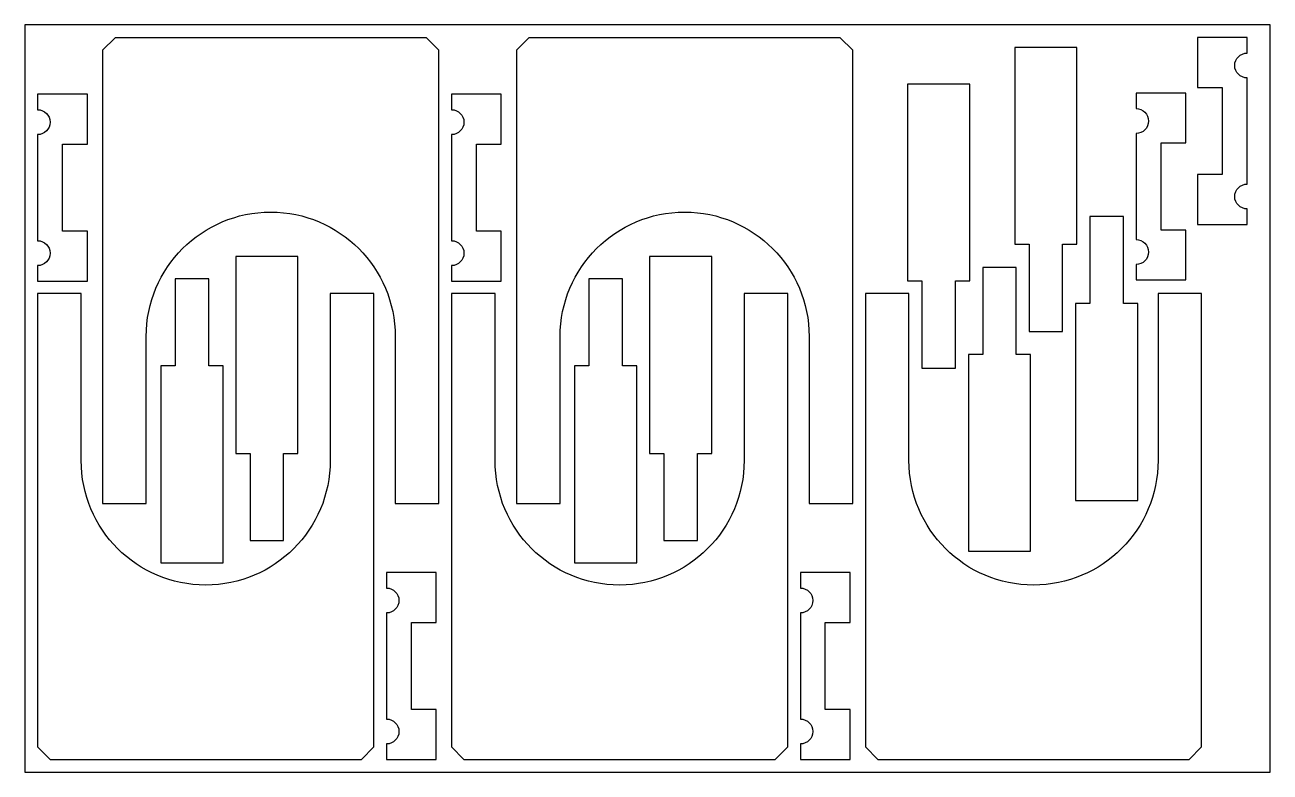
# Model space of a CAD drawing. Header units: metres. Extents: x 0 to 1000, y 0 to 600.
import ezdxf

# ---------------------------------------------------------------- set-up
doc = ezdxf.new("R2010")
doc.units = ezdxf.units.M

msp = doc.modelspace()

# ---------------------------------------------------------------- linework, layer by layer
for points in [[(0, 0), (1000, 0), (1000, 600), (0, 600)], [(794.9, 423.9), (806.4, 423.9), (806.4, 353.9), (833.4, 353.9), (833.4, 423.9), (844.9, 423.9), (844.9, 581.9), (794.9, 581.9)], [(708.8, 394.4), (720.3, 394.4), (720.3, 324.4), (747.3, 324.4), (747.3, 394.4), (758.8, 394.4), (758.8, 552.4), (708.8, 552.4)], [(893.8, 376.2), (882.3, 376.2), (882.3, 446.2), (855.3, 446.2), (855.3, 376.2), (843.8, 376.2), (843.8, 218.2), (893.8, 218.2)], [(169.3, 255.9), (180.8, 255.9), (180.8, 185.9), (207.8, 185.9), (207.8, 255.9), (219.3, 255.9), (219.3, 413.9), (169.3, 413.9)], [(501.7, 255.9), (513.2, 255.9), (513.2, 185.9), (540.2, 185.9), (540.2, 255.9), (551.7, 255.9), (551.7, 413.9), (501.7, 413.9)], [(807.7, 335.3), (796.2, 335.3), (796.2, 405.3), (769.2, 405.3), (769.2, 335.3), (757.7, 335.3), (757.7, 177.3), (807.7, 177.3)], [(159.1, 326.1), (147.6, 326.1), (147.6, 396.1), (120.6, 396.1), (120.6, 326.1), (109.1, 326.1), (109.1, 168.1), (159.1, 168.1)], [(491.5, 326.1), (480, 326.1), (480, 396.1), (453, 396.1), (453, 326.1), (441.5, 326.1), (441.5, 168.1), (491.5, 168.1)]]:
    msp.add_lwpolyline(points, close=True)
for points in [[(62.4, 579.7), (62.4, 215.7), (97.4, 215.7), (97.4, 349.7, -1), (297.4, 349.7), (297.4, 215.7), (332.4, 215.7), (332.4, 579.7), (322.4, 589.7), (72.4, 589.7)], [(394.8, 579.7), (394.8, 215.7), (429.8, 215.7), (429.8, 349.7, -1), (629.8, 349.7), (629.8, 215.7), (664.8, 215.7), (664.8, 579.7), (654.8, 589.7), (404.8, 589.7)], [(941.6, 589.8), (941.6, 549.8), (961.6, 549.8), (961.6, 479.8), (941.6, 479.8), (941.6, 439.8), (981.6, 439.8), (981.6, 452.2, -1), (981.6, 472.2), (981.6, 557.4, -1), (981.6, 577.4), (981.6, 589.8)], [(50.2, 394.3), (50.2, 434.3), (30.2, 434.3), (30.2, 504.3), (50.2, 504.3), (50.2, 544.3), (10.2, 544.3), (10.2, 531.9, -1), (10.2, 511.9), (10.2, 426.7, -1), (10.2, 406.7), (10.2, 394.3)], [(382.6, 394.3), (382.6, 434.3), (362.6, 434.3), (362.6, 504.3), (382.6, 504.3), (382.6, 544.3), (342.6, 544.3), (342.6, 531.9, -1), (342.6, 511.9), (342.6, 426.7, -1), (342.6, 406.7), (342.6, 394.3)], [(932.4, 395.2), (932.4, 435.2), (912.4, 435.2), (912.4, 505.2), (932.4, 505.2), (932.4, 545.2), (892.4, 545.2), (892.4, 532.8, -1), (892.4, 512.8), (892.4, 427.6, -1), (892.4, 407.6), (892.4, 395.2)], [(280.2, 20.2), (280.2, 384.2), (245.2, 384.2), (245.2, 250.2, -1), (45.2, 250.2), (45.2, 384.2), (10.2, 384.2), (10.2, 20.2), (20.2, 10.2), (270.2, 10.2)], [(612.6, 20.2), (612.6, 384.2), (577.6, 384.2), (577.6, 250.2, -1), (377.6, 250.2), (377.6, 384.2), (342.6, 384.2), (342.6, 20.2), (352.6, 10.2), (602.6, 10.2)], [(945, 20.2), (945, 384.2), (910, 384.2), (910, 250.2, -1), (710, 250.2), (710, 384.2), (675, 384.2), (675, 20.2), (685, 10.2), (935, 10.2)], [(330.4, 10.2), (330.4, 50.2), (310.4, 50.2), (310.4, 120.2), (330.4, 120.2), (330.4, 160.2), (290.4, 160.2), (290.4, 147.8, -1), (290.4, 127.8), (290.4, 42.6, -1), (290.4, 22.6), (290.4, 10.2)], [(662.8, 10.2), (662.8, 50.2), (642.8, 50.2), (642.8, 120.2), (662.8, 120.2), (662.8, 160.2), (622.8, 160.2), (622.8, 147.8, -1), (622.8, 127.8), (622.8, 42.6, -1), (622.8, 22.6), (622.8, 10.2)]]:
    msp.add_lwpolyline(points, format="xyb", close=True)

doc.saveas('drawing.dxf')
